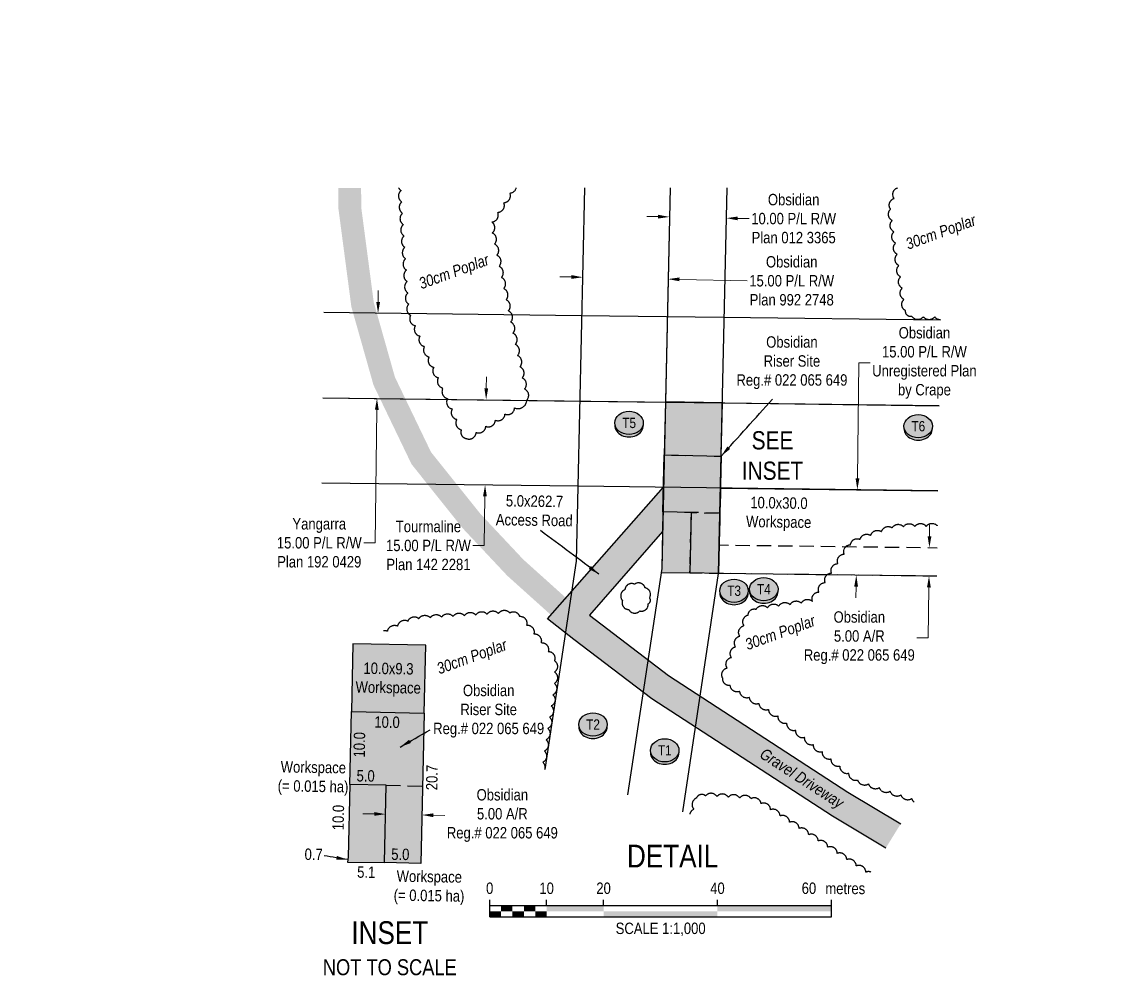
# Model space of a CAD drawing. Extents: x 652723 to 655499, y 5823137 to 5825076.
# Drawn here: x 652723 to 653676, y 5824234 to 5825076 of the extents above; entities that cross this region are included whole.
import ezdxf
from ezdxf.enums import TextEntityAlignment as Align

# ---------------------------------------------------------------- set-up
doc = ezdxf.new("R2010")
doc.units = 0
doc.header["$LTSCALE"] = 5
doc.header["$PDSIZE"] = 0.5
for name, pattern in [('0', [1, 1, 0]), ('foc-ACCESSROAD', [3.75, 2.5, -1.25]), ('foc-FLOWLINE', [3.75, 2.5, -1.25])]:
    doc.linetypes.add(name, pattern=pattern)
doc.layers.get('Defpoints').update_dxf_attribs({"color": 9})
for name, color, linetype in [('AS-ROADS', 254, 'Continuous'), ('C-AR', 13, 'foc-ACCESSROAD'), ('C-EZE', 13, 'foc-FLOWLINE'), ('C-RW', 13, 'Continuous'), ('DETAIL-T', 7, 'Continuous'), ('F-RW', 190, 'Continuous'), ('P-CROSSINGS', 250, 'Continuous'), ('P-TEMP-H', 41, 'Continuous'), ('P-TEMP_ACCESS ROAD', 46, 'Continuous'), ('P-TEMP_WORKSPACE', 46, 'Continuous'), ('P-WORKAREA', 113, 'Continuous'), ('P-WORKAREA-H', 111, 'Continuous'), ('PGP', 7, 'Continuous'), ('T-BUSH', 110, '0'), ('T-BUSH-T', 110, 'Continuous')]:
    doc.layers.add(name, color=color, linetype=linetype)
for name, color, linetype, lineweight in [('C-AR-T', 13, 'Continuous', 9), ('C-EZE-T', 13, 'Continuous', 9), ('C-RW-T', 13, 'Continuous', 9), ('F-RW-T', 190, 'Continuous', 9), ('T-TEXT', 48, 'Continuous', 18)]:
    doc.layers.add(name, color=color, linetype=linetype, lineweight=lineweight)
doc.styles.add('80', font='ARIALN.TTF', dxfattribs={"height": 10})
doc.styles.add('80CG', font='ARIALN.TTF', dxfattribs={"height": 10})
doc.styles.add('80L', font='ARIALN.TTF', dxfattribs={"height": 10})
doc.styles.add('80LS', font='ARIALNI.TTF', dxfattribs={"height": 10})
doc.dimstyles.new('Compass 5 000', dxfattribs={"dimscale": 5, "dimtxt": 9, "dimasz": 2, "dimexe": 0.2, "dimexo": 0.0625, "dimgap": 0.5, "dimtad": 0, "dimtih": 1, "dimtoh": 1, "dimzin": 0, "dimdsep": 46, "dimtxsty": '80CG', "dimcen": 0.1, "dimse1": 1, "dimse2": 1, "dimclrd": 256, "dimclrt": 256, "dimaunit": 1, "dimadec": 4, "dimazin": 0, "dimtfac": 0.06, "dimtofl": 0, "dimtmove": 0, "dimatfit": 1, "dimfxl": 0.2, "dimtolj": 1, "dimtzin": 0, "dimlwd": -1, "dimarcsym": 0})

# ---------------------------------------------------------------- blocks, each defined once
blk = doc.blocks.new('*D379')
at = {"layer": 'Defpoints', "color": 0, "transparency": 16777216}
for p in [(653589.43, 5824165.83), (653591.04, 5824165.82), (653590.89, 5824150.8)]:
    blk.add_point(p, dxfattribs=at)
at = {"layer": 'F-RW-T', "transparency": 16777216}
for p, q in [((653589.53, 5824175.83), (653589.73, 5824196.33)), ((653589.73, 5824196.33), (653599.73, 5824196.33)), ((653589.18, 5824140.82), (653589.08, 5824130.82))]:
    blk.add_line(p, q, dxfattribs=at)
for points in [[(653587.86, 5824175.85), (653591.19, 5824175.82), (653589.43, 5824165.83)], [(653587.51, 5824140.83), (653590.84, 5824140.8), (653589.28, 5824150.82)]]:
    blk.add_solid(points, dxfattribs=at)
at = {"layer": 'F-RW-T', "transparency": 16777216, "insert": (653638.82, 5824196.33), "char_height": 10, "attachment_point": 5, "style": '80CG'}
blk.add_mtext('\\A1;Tourmaline\\P15.00 P/L R/W\\PPlan 042 1216', dxfattribs=at)
blk = doc.blocks.new('*D388')
at = {"layer": 'Defpoints', "color": 0, "transparency": 16777216}
for p in [(652723.7, 5824749.02), (653130.58, 5824744.01), (652722.78, 5824674.15)]:
    blk.add_point(p, dxfattribs=at)
at = {"layer": 'F-RW-T', "transparency": 16777216}
for p, q in [((653130.7, 5824754.01), (653130.83, 5824764.01)), ((653129.54, 5824659.13), (653129, 5824615.98)), ((653129, 5824615.98), (653119, 5824615.98))]:
    blk.add_line(p, q, dxfattribs=at)
for points in [[(653129.04, 5824754.03), (653132.37, 5824753.99), (653130.58, 5824744.01)], [(653127.87, 5824659.15), (653131.2, 5824659.11), (653129.66, 5824669.13)]]:
    blk.add_solid(points, dxfattribs=at)
at = {"layer": 'F-RW-T', "transparency": 16777216, "insert": (653079.92, 5824615.98), "char_height": 10, "attachment_point": 5, "style": '80CG'}
blk.add_mtext('\\A1;Tourmaline\\P15.00 P/L R/W\\PPlan 142 2281', dxfattribs=at)
blk = doc.blocks.new('Well_proximity')
h = blk.add_hatch(color=191)
h.dxf.hatch_style = 1
edge = h.paths.add_edge_path()
edge.add_ellipse((0, 0), major_axis=(-12.5, 0), ratio=0.816297, start_angle=0, end_angle=360)
h = blk.add_hatch(color=250)
h.dxf.hatch_style = 1
edge = h.paths.add_edge_path()
edge.add_ellipse((0, -2.05), major_axis=(-12.5, 0), ratio=0.816297, start_angle=0, end_angle=180)
edge.add_line((12.5, -2.05), (12.5, 0))
edge.add_ellipse((0, 0), major_axis=(-12.5, 0), ratio=0.816297, start_angle=0, end_angle=180, ccw=False)
edge.add_line((-12.5, 0), (-12.5, -2.05))
at = {"color": 250}
blk.add_ellipse((0, 0), major_axis=(-12.5, 0), ratio=0.816297, dxfattribs=at)
blk.add_ellipse((0, -2.05), major_axis=(-12.5, 0), ratio=0.816297, start_param=0, end_param=3.141593, dxfattribs=at)
at = {"color": 250, "style": '80L'}
blk.add_attdef('CROSSING', text='', height=9, dxfattribs=at).set_placement((0.09, 0.02), align=Align.MIDDLE_CENTER)
blk = doc.blocks.new('*D389')
at = {"layer": 'C-RW-T', "transparency": 16777216}
for p, q in [((653281.55, 5824904.72), (653271.56, 5824904.94)), ((653351.55, 5824903.18), (653361.54, 5824902.96))]:
    blk.add_line(p, q, dxfattribs=at)
for points in [[(653281.59, 5824906.38), (653281.52, 5824903.05), (653291.55, 5824904.5)], [(653351.58, 5824904.85), (653351.51, 5824901.52), (653341.55, 5824903.4)]]:
    blk.add_solid(points, dxfattribs=at)
at = {"layer": 'Defpoints', "color": 0, "transparency": 16777216}
for p in [(653295.31, 5825075.87), (653345.31, 5825074.77), (653341.55, 5824903.4)]:
    blk.add_point(p, dxfattribs=at)
at = {"layer": 'C-RW-T', "transparency": 16777216, "insert": (653400.63, 5824902.96), "char_height": 10, "attachment_point": 5, "style": '80CG'}
blk.add_mtext('\\A1;Obsidian\\P10.00 P/L R/W\\PPlan 012 3365', dxfattribs=at)
blk = doc.blocks.new('*D390')
at = {"layer": 'C-RW-T', "transparency": 16777216}
for p, q in [((653205.43, 5824851.75), (653195.43, 5824851.97)), ((653300.37, 5824849.67), (653359.82, 5824848.36))]:
    blk.add_line(p, q, dxfattribs=at)
for points in [[(653205.46, 5824853.42), (653205.39, 5824850.09), (653215.42, 5824851.53)], [(653300.4, 5824851.34), (653300.33, 5824848), (653290.37, 5824849.89)]]:
    blk.add_solid(points, dxfattribs=at)
at = {"layer": 'Defpoints', "color": 0, "transparency": 16777216}
for p in [(653216.17, 5824885.36), (653291.11, 5824883.72), (653215.42, 5824851.53)]:
    blk.add_point(p, dxfattribs=at)
at = {"layer": 'C-RW-T', "transparency": 16777216, "insert": (653398.91, 5824848.36), "char_height": 10, "attachment_point": 5, "style": '80CG'}
blk.add_mtext('\\A1;Obsidian\\P15.00 P/L R/W\\PPlan 992 2748', dxfattribs=at)
blk = doc.blocks.new('*U314')
at = {"color": 0}
for p, q in [((-150, 0), (-150, 15)), ((-150, 10), (150.24, 10)), ((-100, 10), (-100, 15)), ((-50, 10), (-50, 15)), ((50, 10), (50, 15)), ((150.24, 0), (150.24, 15)), ((-150, 0), (150.24, 0))]:
    blk.add_line(p, q, dxfattribs=at)
for points in [[(-140, 10), (-130, 10), (-140, 5), (-130, 5)], [(-120, 10), (-110, 10), (-120, 5), (-110, 5)], [(-100, 10), (-50, 10), (-100, 5), (-50, 5)], [(50, 10), (150.24, 10), (50, 5), (150.24, 5)], [(-150, 5), (-140, 5), (-150, 0), (-140, 0)], [(-130, 5), (-120, 5), (-130, 0), (-120, 0)], [(-110, 5), (-100, 5), (-110, 0), (-100, 0)], [(-50, 5), (50, 5), (-50, 0), (50, 0)]]:
    blk.add_solid(points, dxfattribs=at)
at = {"color": 0, "style": '80'}
blk.add_text('metres', height=10, dxfattribs=at).set_placement((162.24, 20), align=Align.CENTER)
at = {"color": 0, "char_height": 10, "style": '80'}
for s, insert, attachment_point in [('0', (-150, 30.21), 2), ('10', (-100, 30.21), 2), ('20', (-50, 30.21), 2), ('40', (50, 30.21), 2), ('60', (136.7, 30.22), 3), ('SCALE 1:1,000', (0.12, -5), 2)]:
    blk.add_mtext(s, dxfattribs=dict(at, insert=insert, attachment_point=attachment_point))
blk = doc.blocks.new('*D395')
at = {"layer": 'C-EZE-T', "transparency": 16777216}
for p, q in [((653519.92, 5824624.15), (653520.04, 5824634.15)), ((653519.36, 5824579.15), (653518.81, 5824535.07)), ((653518.81, 5824535.07), (653508.81, 5824535.07))]:
    blk.add_line(p, q, dxfattribs=at)
for points in [[(653518.25, 5824624.17), (653521.59, 5824624.13), (653519.79, 5824614.15)], [(653517.69, 5824579.17), (653521.02, 5824579.13), (653519.48, 5824589.15)]]:
    blk.add_solid(points, dxfattribs=at)
at = {"layer": 'Defpoints', "color": 0, "transparency": 16777216}
for p in [(653581.82, 5824613.38), (653519.48, 5824589.15), (653581.5, 5824588.38)]:
    blk.add_point(p, dxfattribs=at)
at = {"layer": 'C-EZE-T', "transparency": 16777216, "insert": (653458.27, 5824535.07), "char_height": 10, "attachment_point": 5, "style": '80CG'}
blk.add_mtext('\\A1;Obsidian\\P5.00 A/R\\PReg.# 022 065 649', dxfattribs=at)
blk = doc.blocks.new('*D456')
at = {"layer": 'Defpoints', "color": 0, "transparency": 16777216}
for p in [(653465.94, 5824664.86), (653455.61, 5824589.93), (653465, 5824589.81)]:
    blk.add_point(p, dxfattribs=at)
at = {"layer": 'F-RW-T', "transparency": 16777216}
for p, q in [((653456.67, 5824674.97), (653457.95, 5824776.3)), ((653457.95, 5824776.3), (653467.95, 5824776.3)), ((653455.48, 5824579.93), (653455.35, 5824569.93))]:
    blk.add_line(p, q, dxfattribs=at)
for points in [[(653455.01, 5824675), (653458.34, 5824674.95), (653456.55, 5824664.98)], [(653453.81, 5824579.95), (653457.15, 5824579.91), (653455.61, 5824589.93)]]:
    blk.add_solid(points, dxfattribs=at)
at = {"layer": 'F-RW-T', "transparency": 16777216, "insert": (653515.45, 5824776.3), "char_height": 10, "attachment_point": 5, "style": '80CG'}
blk.add_mtext('\\A1;Obsidian\\P15.00 P/L R/W\\PUnregistered Plan\\Pby Crape', dxfattribs=at)
blk = doc.blocks.new('*D468')
at = {"layer": 'Defpoints', "color": 0, "transparency": 16777216}
for p in [(653001.55, 5824820.33), (653000.62, 5824745.55), (653034.73, 5824745.13)]:
    blk.add_point(p, dxfattribs=at)
at = {"layer": 'F-RW-T', "transparency": 16777216}
for p, q in [((653035.78, 5824829.91), (653035.91, 5824839.91)), ((653034.61, 5824735.13), (653033.16, 5824618.33)), ((653033.16, 5824618.33), (653023.16, 5824618.33))]:
    blk.add_line(p, q, dxfattribs=at)
for points in [[(653034.12, 5824829.93), (653037.45, 5824829.89), (653035.66, 5824819.91)], [(653032.94, 5824735.15), (653036.27, 5824735.11), (653034.73, 5824745.13)]]:
    blk.add_solid(points, dxfattribs=at)
at = {"layer": 'F-RW-T', "transparency": 16777216, "insert": (652984.07, 5824618.33), "char_height": 10, "attachment_point": 5, "style": '80CG'}
blk.add_mtext('\\A1;Yangarra\\P15.00 P/L R/W\\PPlan 192 0429', dxfattribs=at)
blk = doc.blocks.new('*D469')
at = {"layer": 'C-AR-T', "transparency": 16777216}
for p, q in [((653032.3, 5824380.35), (653022.3, 5824380.57)), ((653084.29, 5824379.21), (653094.29, 5824378.99))]:
    blk.add_line(p, q, dxfattribs=at)
for points in [[(653032.34, 5824382.01), (653032.27, 5824378.68), (653042.3, 5824380.13)], [(653084.33, 5824380.87), (653084.25, 5824377.54), (653074.29, 5824379.43)]]:
    blk.add_solid(points, dxfattribs=at)
at = {"layer": 'Defpoints', "color": 0, "transparency": 16777216}
for p in [(653042.3, 5824380), (653074.29, 5824379.43), (653074.29, 5824379.3)]:
    blk.add_point(p, dxfattribs=at)
at = {"layer": 'C-AR-T', "transparency": 16777216, "insert": (653144.82, 5824378.99), "char_height": 10, "attachment_point": 5, "style": '80CG'}
blk.add_mtext('\\A1;Obsidian\\P5.00 A/R\\PReg.# 022 065 649', dxfattribs=at)

msp = doc.modelspace()

# ---------------------------------------------------------------- hatches: boundary and pattern name
at = {"layer": 'AS-ROADS'}
h = msp.add_hatch(color=256, dxfattribs=at)
h.dxf.hatch_style = 1
h.paths.add_polyline_path([(653020.823, 5824930.007), (653000.823, 5824930.007), (653000.918, 5824911.513), (653012.253, 5824825.568), (653031.718, 5824756.76), (653065.096, 5824687.371), (653110.351, 5824630.778), (653149.248, 5824589.387), (653209.207, 5824535.503), (653277.655, 5824483.384), (653436.145, 5824380.411), (653482.804, 5824352.467), (653493.284, 5824369.503), (653446.735, 5824397.381), (653289.177, 5824499.748), (653221.97, 5824550.922), (653163.244, 5824603.699), (653125.472, 5824643.892), (653082.134, 5824698.088), (653050.492, 5824763.87), (653031.892, 5824829.619), (653020.911, 5824912.877)])
at = {"layer": 'P-TEMP-H'}
h = msp.add_hatch(color=256, dxfattribs=at)
h.dxf.hatch_style = 1
h.paths.add_polyline_path([(653286.973, 5824695.536), (653336.961, 5824694.439), (653338.122, 5824741.141), (653288.01, 5824742.005)])
h = msp.add_hatch(color=256, dxfattribs=at)
h.dxf.hatch_style = 1
h.paths.add_polyline_path([(653481.494, 5824350.338), (653494.594, 5824371.633), (653448.059, 5824399.503), (653290.617, 5824501.794), (653221.25, 5824554.93), (653285.522, 5824628.31), (653285.875, 5824645.541), (653286.371, 5824667.097), (653184.581, 5824551.528), (653207.611, 5824533.576), (653276.215, 5824481.338), (653434.822, 5824378.29)])
h = msp.add_hatch(color=256, dxfattribs=at)
h.dxf.hatch_style = 1
h.paths.add_polyline_path([(653309.706, 5824591.998), (653310.869, 5824644.993), (653285.875, 5824645.541), (653284.81, 5824595.745), (653284.293, 5824592.319)])
h = msp.add_hatch(color=256, dxfattribs=at)
h.dxf.hatch_style = 1
h.paths.add_polyline_path([(653012.268, 5824470.156), (653076.253, 5824468.751), (653077.738, 5824528.529), (653013.595, 5824529.635)])
h = msp.add_hatch(color=256, dxfattribs=at)
h.dxf.hatch_style = 1
h.paths.add_polyline_path([(653041.366, 5824337.627), (653042.856, 5824405.46), (653010.863, 5824406.162), (653009.499, 5824342.422), (653008.838, 5824338.038)])
at = {"layer": 'P-WORKAREA-H'}
h = msp.add_hatch(color=256, dxfattribs=at)
h.dxf.hatch_style = 1
h.paths.add_polyline_path([(653334.7, 5824591.45), (653309.706, 5824591.998), (653310.869, 5824644.993), (653285.875, 5824645.541), (653286.973, 5824695.536), (653336.961, 5824694.439)])
h = msp.add_hatch(color=256, dxfattribs=at)
h.dxf.hatch_style = 1
h.paths.add_polyline_path([(653073.359, 5824336.925), (653041.366, 5824337.627), (653042.856, 5824405.46), (653010.863, 5824406.162), (653012.268, 5824470.156), (653076.253, 5824468.751)])

# ---------------------------------------------------------------- linework, layer by layer
at = {"layer": 'C-AR'}
msp.add_line((653042.856, 5824405.46), (653074.848, 5824404.758), dxfattribs=at)
at = {"layer": 'C-AR', "flags": 128}
msp.add_lwpolyline([(653526.421, 5824589.041), (653334.7, 5824591.45), (653309.479, 5824591.766), (653310.869, 5824644.993), (653335.863, 5824644.444), (653335.249, 5824616.484), (653526.735, 5824614.071)], dxfattribs=at)
at = {"layer": 'C-EZE', "flags": 128}
msp.add_lwpolyline([(653285.875, 5824645.541), (653286.973, 5824695.536), (653336.961, 5824694.439), (653335.863, 5824644.444)], close=True, dxfattribs=at)
at = {"layer": 'C-RW', "flags": 128}
for points in [[(653182.432, 5824419.316), (653209.95, 5824602.185), (653217.148, 5824930.007)], [(653292.123, 5824930.007), (653288.01, 5824742.005), (653286.37, 5824667.1), (653284.81, 5824595.745), (653254.848, 5824397.033)], [(653292.123, 5824930.007), (653284.81, 5824595.745), (653254.848, 5824397.033)], [(653303.182, 5824382.16), (653334.7, 5824591.45), (653342.133, 5824930.007)]]:
    msp.add_lwpolyline(points, dxfattribs=at)
at = {"layer": 'F-RW'}
for points in [[(653529.468, 5824813.716), (653339.061, 5824816.102), (653214.125, 5824817.668), (652988.154, 5824820.5)], [(652987.215, 5824745.567), (653213.185, 5824742.706), (653338.122, 5824741.141), (653528.339, 5824738.756)], [(652987.217, 5824745.716), (653528.343, 5824738.998)], [(653527.214, 5824664.087), (653211.395, 5824668.035), (652986.279, 5824670.85)]]:
    msp.add_lwpolyline(points, dxfattribs=at)
at = {"layer": 'F-RW', "flags": 128}
msp.add_lwpolyline([(653526.383, 5824589.067), (653334.7, 5824591.45), (653336.347, 5824666.473), (653527.363, 5824664.092)], dxfattribs=at)
at = {"layer": 'P-TEMP_ACCESS ROAD'}
msp.add_lwpolyline([(653481.494, 5824350.338), (653434.822, 5824378.29), (653276.215, 5824481.338), (653207.611, 5824533.576), (653184.581, 5824551.528), (653286.371, 5824667.097), (653285.875, 5824645.541), (653285.522, 5824628.31), (653221.25, 5824554.93), (653290.617, 5824501.794), (653448.059, 5824399.503), (653494.594, 5824371.633)], dxfattribs=at)
at = {"layer": 'P-TEMP_WORKSPACE', "flags": 128}
for points in [[(653286.973, 5824695.536), (653336.961, 5824694.439), (653338.122, 5824741.141), (653288.01, 5824742.005), (653286.973, 5824695.536)], [(653309.706, 5824591.998), (653310.869, 5824644.993), (653285.875, 5824645.541), (653284.81, 5824595.745), (653284.293, 5824592.319), (653309.706, 5824591.998)], [(653012.268, 5824470.156), (653076.253, 5824468.751), (653077.738, 5824528.529), (653013.595, 5824529.635), (653012.268, 5824470.156)], [(653041.366, 5824337.627), (653042.856, 5824405.46), (653010.863, 5824406.162), (653009.499, 5824342.422), (653008.838, 5824338.038), (653041.366, 5824337.627)]]:
    msp.add_lwpolyline(points, close=True, dxfattribs=at)
at = {"layer": 'P-WORKAREA'}
for points in [[(653334.7, 5824591.45), (653309.706, 5824591.998), (653310.869, 5824644.993), (653285.875, 5824645.541), (653286.973, 5824695.536), (653336.961, 5824694.439)], [(653073.359, 5824336.925), (653041.366, 5824337.627), (653042.856, 5824405.46), (653010.863, 5824406.162), (653012.268, 5824470.156), (653076.253, 5824468.751)]]:
    msp.add_lwpolyline(points, close=True, dxfattribs=at)
at = {"layer": 'PGP', "flags": 128}
msp.add_lwpolyline([(653184.581, 5824551.528), (653286.371, 5824667.097)], dxfattribs=at)
at = {"layer": 'T-BUSH', "flags": 128}
for points in [[(653053.774, 5824930.007, 0.1312128), (653055.868, 5824927.655, 0.5205671), (653056.543, 5824917.678, 0.5205671), (653057.218, 5824907.7, 0.5205671), (653057.892, 5824897.723, 0.5205671), (653058.567, 5824887.746, 0.5205671), (653059.242, 5824877.769, 0.5205671), (653059.917, 5824867.792, 0.5205671), (653060.591, 5824857.814, 0.5205671), (653061.266, 5824847.837, 0.5205671), (653061.941, 5824837.86, 0.5205671), (653062.615, 5824827.883, 0.5205671), (653064.329, 5824818.163, 0.5205671), (653068.383, 5824809.021, 0.5205671), (653072.436, 5824799.879, 0.5205671), (653076.489, 5824790.738, 0.5205671), (653080.543, 5824781.596, 0.5205671), (653084.596, 5824772.454, 0.5205671), (653088.649, 5824763.312, 0.5205671), (653092.703, 5824754.171, 0.5205671), (653096.756, 5824745.029, 0.5205671), (653100.809, 5824735.887, 0.5205671), (653104.863, 5824726.746, 0.5205671), (653108.916, 5824717.604, 0.5205671), (653113.402, 5824709.895, 0.5205671), (653121.836, 5824715.268, 0.5205671), (653130.27, 5824720.641, 0.5205671), (653138.705, 5824726.013, 0.5205671), (653147.139, 5824731.386, 0.5205671), (653155.573, 5824736.758, 0.5205671), (653166.3, 5824743.591, 0.5205671), (653164.276, 5824753.384, 0.5205671), (653162.251, 5824763.177, 0.5205671), (653160.227, 5824772.97, 0.5205671), (653158.202, 5824782.763, 0.5205671), (653156.178, 5824792.556, 0.5205671), (653154.153, 5824802.349, 0.5205671), (653152.129, 5824812.142, 0.5205671), (653150.104, 5824821.935, 0.5205671), (653148.079, 5824831.728, 0.5205671), (653146.055, 5824841.521, 0.5205671), (653144.03, 5824851.314, 0.5205671), (653142.006, 5824861.106, 0.5205671), (653139.981, 5824870.899, 0.5205671), (653137.957, 5824880.692, 0.5205671), (653135.932, 5824890.485, 0.5205671), (653135.496, 5824899.992, 0.5205671), (653140.809, 5824908.464, 0.5205671), (653146.123, 5824916.936, 0.5205671), (653151.436, 5824925.407, 0.3292795), (653157.044, 5824930.007)], [(653529.474, 5824814.113, -0.244029), (653524.522, 5824816.778, -0.5205671), (653514.523, 5824816.903, -0.5205671), (653504.524, 5824817.029, -0.5205671), (653498.927, 5824822.191, -0.5205671), (653497.464, 5824832.083, -0.5205671), (653496.001, 5824841.976, -0.5205671), (653494.538, 5824851.868, -0.5205671), (653493.076, 5824861.761, -0.5205671), (653491.613, 5824871.653, -0.5205671), (653490.15, 5824881.545, -0.5205671), (653488.687, 5824891.438, -0.5205671), (653487.224, 5824901.33, -0.5205671), (653485.761, 5824911.223, -0.5205671), (653488.838, 5824920.688, -0.4991034), (653491.725, 5824930.007, -0.4991034)], [(653506.363, 5824390.764, -0.1486624), (653504.423, 5824393.738, -0.5205671), (653494.957, 5824396.962, -0.5205671), (653485.49, 5824400.185, -0.5205671), (653476.024, 5824403.408, -0.5205671), (653466.558, 5824406.631, -0.5205671), (653457.091, 5824409.855, -0.5205671), (653449.19, 5824415.916, -0.5205671), (653441.411, 5824422.2, -0.5205671), (653433.632, 5824428.484, -0.5205671), (653425.853, 5824434.768, -0.5205671), (653418.075, 5824441.053, -0.5205671), (653410.296, 5824447.337, -0.5205671), (653402.517, 5824453.621, -0.5205671), (653394.739, 5824459.905, -0.5205671), (653386.96, 5824466.19, -0.5205671), (653378.813, 5824471.959, -0.5205671), (653370.346, 5824477.279, -0.5205671), (653361.879, 5824482.599, -0.5205671), (653353.411, 5824487.92, -0.5205671), (653344.944, 5824493.24, -0.5205671), (653338.511, 5824499.224, -0.5205671), (653342.208, 5824508.516, -0.5205671), (653345.904, 5824517.808, -0.5205671), (653349.601, 5824527.099, -0.5205671), (653353.297, 5824536.391, -0.5205671), (653356.994, 5824545.683, -0.5205671), (653360.69, 5824554.974, -0.5205671), (653367.723, 5824559.995, -0.5205671), (653377.634, 5824561.331, -0.5205671), (653387.544, 5824562.666, -0.5205671), (653397.454, 5824564.002, -0.5205671), (653407.365, 5824565.338, -0.5205671), (653417.154, 5824566.868, -0.5205671), (653422.719, 5824575.177, -0.5205671), (653428.285, 5824583.485, -0.5205671), (653433.85, 5824591.793, -0.5205671), (653439.415, 5824600.102, -0.5205671), (653444.98, 5824608.41, -0.5205671), (653450.545, 5824616.718, -0.5205671), (653458.914, 5824621.43, -0.5205671), (653468.33, 5824624.797, -0.5205671), (653477.746, 5824628.164, -0.5205671), (653487.162, 5824631.531, -0.5205671), (653497.009, 5824632.506, -0.5205671), (653507.008, 5824632.638, -0.5205671), (653517.007, 5824632.77, -0.4989059), (653526.75, 5824633.233, -0.4989059)], [(653040.606, 5824541.469, -0.1487137), (653044.087, 5824540.759, -0.5205671), (653053.032, 5824545.228, -0.5205671), (653061.978, 5824549.698, -0.5205671), (653071.557, 5824551.816, -0.5205671), (653081.537, 5824552.449, -0.5205671), (653091.517, 5824553.083, -0.5205671), (653101.497, 5824553.716, -0.5205671), (653111.477, 5824554.349, -0.5205671), (653121.457, 5824554.982, -0.5205671), (653131.437, 5824555.615, -0.5205671), (653141.417, 5824556.248, -0.5205671), (653151.397, 5824556.881, -0.5205671), (653159.794, 5824553.869, -0.5205671), (653166.144, 5824546.144, -0.5205671), (653172.495, 5824538.419, -0.5205671), (653178.845, 5824530.694, -0.5205671), (653185.195, 5824522.969, -0.5205671), (653190.592, 5824514.901, -0.5205671), (653190.626, 5824504.901, -0.5205671), (653190.66, 5824494.901, -0.5205671), (653189.283, 5824485.005, -0.5205671), (653187.795, 5824475.116, -0.5205671), (653186.307, 5824465.227, -0.5205671), (653184.819, 5824455.339, -0.5205671), (653183.331, 5824445.45, -0.5205671), (653181.843, 5824435.561, -0.5205671), (653180.355, 5824425.673, -0.2846023), (653181.983, 5824419.454)], [(653468.528, 5824329.26, 0.1919451), (653464.008, 5824329.255, 0.5205671), (653455.641, 5824334.732, 0.5205671), (653447.274, 5824340.208, 0.5205671), (653438.907, 5824345.685, 0.5205671), (653430.54, 5824351.161, 0.5205671), (653422.173, 5824356.638, 0.5205671), (653413.806, 5824362.114, 0.5205671), (653405.439, 5824367.591, 0.5205671), (653397.072, 5824373.067, 0.5205671), (653388.705, 5824378.544, 0.5205671), (653380.338, 5824384.02, 0.5205671), (653371.971, 5824389.497, 0.5205671), (653363.194, 5824393.738, 0.5205671), (653353.212, 5824394.341, 0.5205671), (653343.231, 5824394.944, 0.5205671), (653333.249, 5824395.547, 0.5205671), (653323.267, 5824396.15, 0.5205671), (653315.184, 5824394.243, 0.5205671), (653313.049, 5824384.474, 0.2409236), (653309.458, 5824380.229)]]:
    msp.add_lwpolyline(points, format="xyb", dxfattribs=at)
msp.add_lwpolyline([(653274.061, 5824570.057, 0.5205671), (653270.13, 5824578.939, 0.5205671), (653260.912, 5824582.002, 0.5205671), (653252.447, 5824577.239, 0.5205671), (653250.281, 5824567.77, 0.5205671), (653255.832, 5824559.8, 0.5205671), (653265.465, 5824558.55, 0.5205671), (653272.867, 5824564.839, 0.5205671)], format="xyb", close=True, dxfattribs=at)

# ---------------------------------------------------------------- block references
at = {"layer": 'DETAIL-T'}
msp.add_blockref('*U314', (653283.713, 5824289.915), dxfattribs=at)
at = {"layer": 'P-CROSSINGS', "color": 6}
for p, values in [((653256.094, 5824723.62), {'CROSSING': 'T5'}), ((653510.001, 5824720.717), {'CROSSING': 'T6'}), ((653348.271, 5824576.276), {'CROSSING': 'T3'}), ((653374.383, 5824577.582), {'CROSSING': 'T4'}), ((653224.398, 5824458.851), {'CROSSING': 'T2'}), ((653287.422, 5824436.174), {'CROSSING': 'T1'})]:
    msp.add_blockref('Well_proximity', p, dxfattribs=at).add_auto_attribs(values)

# ---------------------------------------------------------------- texts
at = {"layer": 'C-EZE-T', "char_height": 10, "attachment_point": 5, "style": '80CG'}
for insert in [(653399.109, 5824776.507), (653132.822, 5824470.573)]:
    msp.add_mtext('\\A1;Obsidian\\PRiser Site\\PReg.# 022 065 649', dxfattribs=dict(at, insert=insert))
at = {"layer": 'DETAIL-T', "color": 3, "attachment_point": 5, "style": '80CG'}
for s, insert, char_height, width in [('SEE\\PINSET', (653382.063, 5824694.914), 16, 53.79165), ('DETAIL', (653294.372, 5824343.363), 20, 223.85802), ('INSET\\P{\\H0.7x;NOT TO SCALE}', (653045.987, 5824262.355), 20, 116.9749)]:
    msp.add_mtext(s, dxfattribs=dict(at, insert=insert, char_height=char_height, width=width))
at = {"layer": 'P-TEMP_WORKSPACE', "char_height": 10, "attachment_point": 2, "style": '80LS'}
for s, insert, width, rotation in [('{\\fArial Narrow|b0|i0|c0|p34;5.0x262.7 \\PAccess Road}', (653173.176, 5824659.972), 84.82033, 359.149085), ('{\\fArial Narrow|b0|i0|c0|p34;10.0x9.3 \\PWorkspace}', (653044.926, 5824513.031), 84.82033, 359.149085), ('{\\fArial Narrow|b0|i0|c0|p34;Workspace\\P(= 0.015 ha)}', (652978.951, 5824426.347), 84.82033, 359.149085), ('{\\fArial Narrow|b0|i0|c0|p34;10.0}', (652995.699, 5824377.258), 21.83261, 89.149085), ('{\\fArial Narrow|b0|i0|c0|p34;0.7}', (652979.214, 5824349.889), 15.48199, 359.149085), ('{\\fArial Narrow|b0|i0|c0|p34;5.1}', (653025.383, 5824334.249), 13.90628, 359.149085)]:
    msp.add_mtext(s, dxfattribs=dict(at, insert=insert, width=width, rotation=rotation))
at = {"layer": 'P-WORKAREA', "char_height": 10, "attachment_point": 2, "style": '80LS'}
for s, insert, width, rotation in [('{\\fArial Narrow|b0|i0|c0|p34;10.0x30.0 \\PWorkspace}', (653387.807, 5824658.443), 84.82033, 359.149085), ('{\\fArial Narrow|b0|i0|c0|p34;10.0}', (653043.663, 5824465.959), 21.83261, 359.149085), ('{\\fArial Narrow|b0|i0|c0|p34;10.0}', (653014.246, 5824441.159), 21.83261, 89.149085), ('{\\fArial Narrow|b0|i0|c0|p34;20.7}', (653077.929, 5824412.414), 21.83261, 89.149085), ('{\\fArial Narrow|b0|i0|c0|p34;5.0}', (653024.875, 5824418.782), 21.83261, 359.149085), ('{\\fArial Narrow|b0|i0|c0|p34;5.0}', (653055.32, 5824349.924), 21.83261, 359.149085), ('{\\fArial Narrow|b0|i0|c0|p34;Workspace\\P(= 0.015 ha)}', (653080.769, 5824330.372), 84.82033, 359.149085)]:
    msp.add_mtext(s, dxfattribs=dict(at, insert=insert, width=width, rotation=rotation))
at = {"layer": 'T-BUSH-T', "style": '80LS'}
for p in [(653529.718, 5824891.33), (653102.266, 5824856.592), (653388.744, 5824539.693), (653118.007, 5824518.518)]:
    msp.add_text('30cm Poplar', height=10, rotation=20, dxfattribs=at).set_placement(p, align=Align.MIDDLE_CENTER)
at = {"layer": 'T-TEXT', "insert": (653410.671, 5824415.938), "char_height": 10, "width": 84.82033, "attachment_point": 2, "rotation": 326.98785, "style": '80LS'}
msp.add_mtext('Gravel Driveway', dxfattribs=at)

# ---------------------------------------------------------------- dimensions: what is measured, and where the dimension line sits
at = {"layer": 'C-AR-T'}
dim = msp.add_linear_dim(base=(653074.292, 5824379.427), p1=(653042.297, 5824380.005), p2=(653074.289, 5824379.303), angle=358.742208, text='Obsidian\\P5.00 A/R\\PReg.# 022 065 649', dimstyle='Compass 5 000', dxfattribs=at)
dim.commit()
dim.dimension.update_dxf_attribs({"geometry": '*D469', "text_midpoint": (653144.819, 5824378.988), "dimtype": 161})
at = {"layer": 'C-EZE-T'}
dim = msp.add_linear_dim(base=(653519.482, 5824589.153), p1=(653581.816, 5824613.376), p2=(653581.503, 5824588.378), angle=269.283907, text='Obsidian\\P5.00 A/R\\PReg.# 022 065 649', dimstyle='Compass 5 000', dxfattribs=at)
dim.commit()
dim.dimension.update_dxf_attribs({"geometry": '*D395', "text_midpoint": (653458.274, 5824535.069), "dimtype": 161})
at = {"layer": 'C-RW-T'}
for base, p1, p2, angle, text, picture, middle in [((653341.549, 5824903.401), (653295.314, 5825075.868), (653345.312, 5825074.77), 358.742208, 'Obsidian\\P10.00 P/L R/W\\PPlan 012 3365', '*D389', (653400.63, 5824902.962)), ((653215.425, 5824851.534), (653291.11, 5824883.718), (653216.168, 5824885.364), 178.742169, 'Obsidian\\P15.00 P/L R/W\\PPlan 992 2748', '*D390', (653398.907, 5824848.364))]:
    dim = msp.add_linear_dim(base=base, p1=p1, p2=p2, angle=angle, text=text, dimstyle='Compass 5 000', dxfattribs=at)
    dim.commit()
    dim.dimension.update_dxf_attribs({"geometry": picture, "text_midpoint": middle, "dimtype": 161})
at = {"layer": 'F-RW-T'}
for base, p1, p2, angle, text, picture, middle in [((653034.732, 5824745.126), (653001.548, 5824820.333), (653000.619, 5824745.549), 269.288761, 'Yangarra\\P15.00 P/L R/W\\PPlan 192 0429', '*D468', (652984.072, 5824618.334)), ((653455.606, 5824589.931), (653465.941, 5824664.858), (653464.999, 5824589.813), 269.2804, 'Obsidian\\P15.00 P/L R/W\\PUnregistered Plan\\Pby Crape', '*D456', (653515.45, 5824776.298)), ((653130.582, 5824744.007), (652722.776, 5824674.146), (652723.698, 5824749.019), 89.294176, 'Tourmaline\\P15.00 P/L R/W\\PPlan 142 2281', '*D388', (653079.919, 5824615.978)), ((653589.428, 5824165.833), (653590.893, 5824150.801), (653591.043, 5824165.817), 89.428022, 'Tourmaline\\P15.00 P/L R/W\\PPlan 042 1216', '*D379', (653638.818, 5824196.331))]:
    dim = msp.add_linear_dim(base=base, p1=p1, p2=p2, angle=angle, text=text, dimstyle='Compass 5 000', dxfattribs=at)
    dim.commit()
    dim.dimension.update_dxf_attribs({"geometry": picture, "text_midpoint": middle, "dimtype": 161})

# ---------------------------------------------------------------- leaders
at = {"layer": 'C-AR-T', "path_type": 1}
msp.add_leader([(653055.071, 5824439.084), (653081.371, 5824454.177)], dimstyle='Compass 5 000', override={"dimgap": 0.5, "dimtad": 0}, dxfattribs=at)
at = {"layer": 'C-EZE-T', "path_type": 1}
msp.add_leader([(653336.961, 5824694.439), (653381.922, 5824744.366)], dimstyle='Compass 5 000', override={"dimgap": 0.5, "dimtad": 0}, dxfattribs=at)
at = {"layer": 'P-TEMP_WORKSPACE', "path_type": 1}
for points in [[(653229.683, 5824590.75), (653178.272, 5824629.082)], [(653009.169, 5824340.23), (652988.47, 5824343.559)]]:
    msp.add_leader(points, dimstyle='Compass 5 000', override={"dimgap": 0.5, "dimtad": 0}, dxfattribs=at)

doc.saveas('drawing.dxf')
